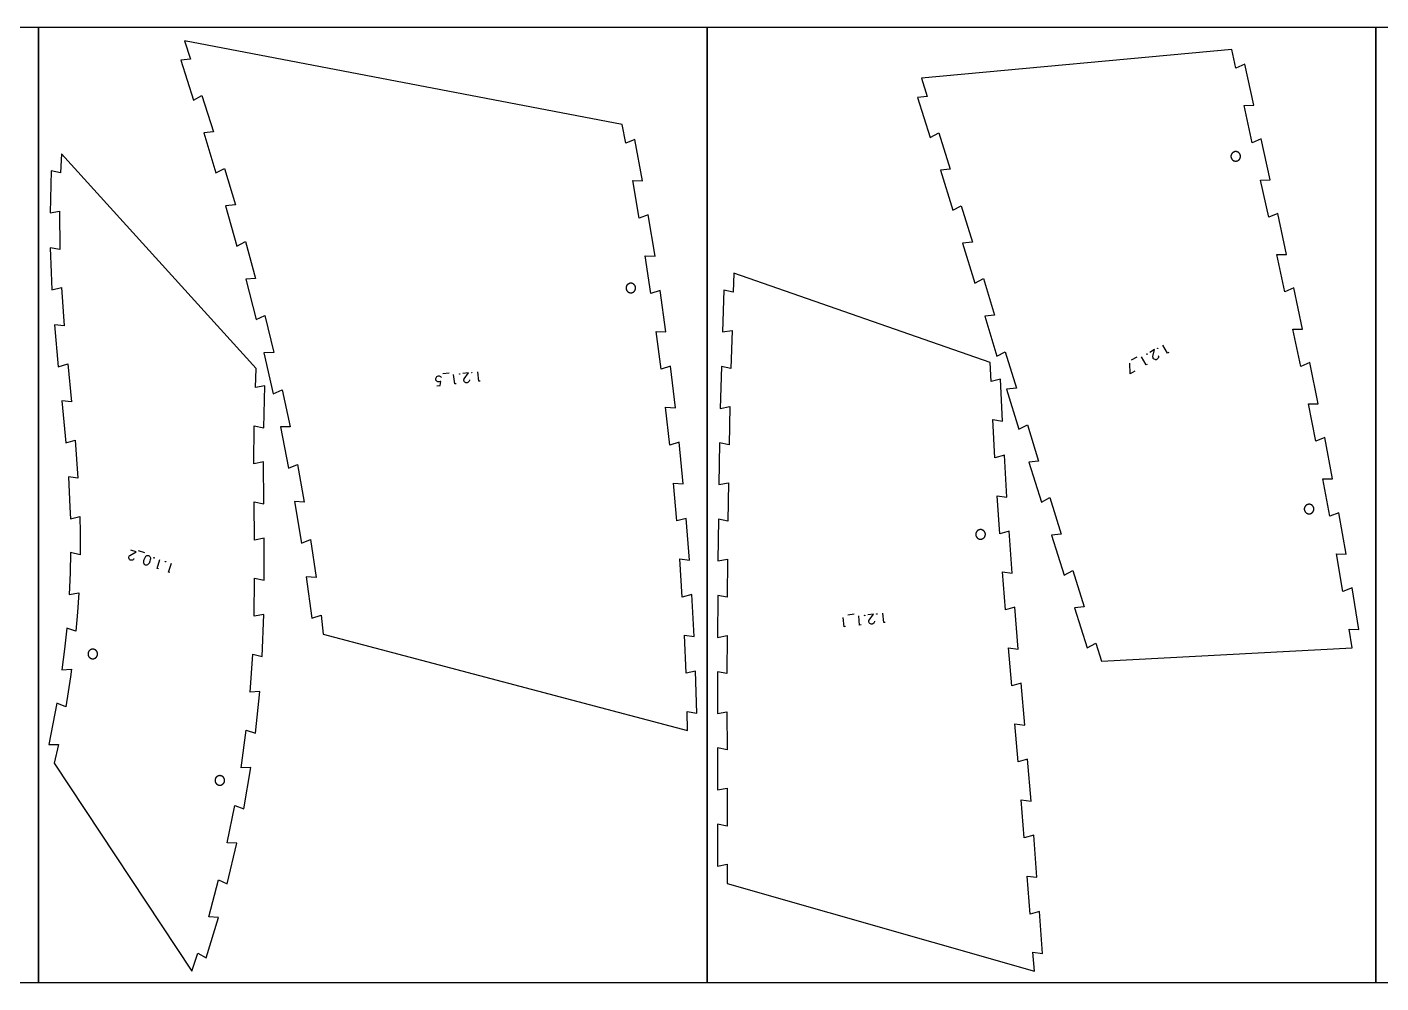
# Model space of a CAD drawing. Header units: millimetres. Extents: x -7025 to -25, y -6913 to -5913.
# Drawn here: x -4937 to -3519, y -6913 to -5913 of the extents above; entities that cross this region are included whole.
import ezdxf

# ---------------------------------------------------------------- set-up
doc = ezdxf.new("R2010")
doc.units = ezdxf.units.MM
doc.header["$MEASUREMENT"] = 0
for name, color, linetype, true_color in [('nest_4staples$re_engrave', 5, 'Continuous', 0x0000ff), ('nest_4staples$re_inner_cut', 3, 'Continuous', 0x00ff00), ('nest_4staples$re_outer_cut', 1, 'Continuous', 0xff0000), ('nest_4staples$sheet', 18, 'Continuous', 0x000000)]:
    doc.layers.add(name, color=color, linetype=linetype, true_color=true_color)

msp = doc.modelspace()

# ---------------------------------------------------------------- linework, layer by layer
at = {"layer": 'nest_4staples$re_engrave'}
for points in [[(-3753, -6249), (-3753.2, -6249.1), (-3753.3, -6248.9), (-3753.4, -6248.8), (-3753.3, -6248.6), (-3753.1, -6248.6), (-3752.9, -6248.7), (-3752.9, -6248.9)], [(-3764.2, -6255.1), (-3764.4, -6255.2), (-3764.5, -6255.1), (-3764.6, -6254.9), (-3764.5, -6254.7), (-3764.3, -6254.7), (-3764.1, -6254.8), (-3764.1, -6255)], [(-4483.8, -6276.1), (-4483.9, -6276.1), (-4484, -6275.9), (-4484, -6275.7), (-4483.8, -6275.6), (-4483.7, -6275.7), (-4483.6, -6275.9), (-4483.6, -6276)], [(-4471.1, -6274.7), (-4471.2, -6274.7), (-4471.3, -6274.5), (-4471.3, -6274.4), (-4471.1, -6274.3), (-4471, -6274.3), (-4470.9, -6274.5), (-4470.9, -6274.7)], [(-4808.1, -6466.7), (-4807.7, -6467.4), (-4807.5, -6468.2), (-4807.5, -6469.3), (-4807.5, -6469.4), (-4807.5, -6469.6), (-4807.6, -6469.9), (-4807.7, -6470.3), (-4808, -6471.6), (-4808.4, -6472.7), (-4808.6, -6473.2), (-4808.8, -6473.5), (-4808.9, -6473.7), (-4808.9, -6473.8), (-4809.7, -6474.8), (-4810.1, -6475.1), (-4810.4, -6475.3), (-4811.2, -6475.7), (-4811.9, -6475.7), (-4812.6, -6475.6), (-4813.3, -6475.3), (-4813.9, -6474.8), (-4814.2, -6474.2), (-4814.5, -6473.4), (-4814.6, -6472.7), (-4814.5, -6471.8), (-4814.4, -6471), (-4814.1, -6470), (-4813.8, -6469.1), (-4813.5, -6468.3), (-4813.1, -6467.6), (-4812.8, -6467.1), (-4812.3, -6466.5), (-4811.7, -6466.1), (-4811.1, -6465.8), (-4810.6, -6465.7), (-4810, -6465.6), (-4809.4, -6465.7), (-4808.7, -6466.1)], [(-4803.9, -6468.3), (-4804, -6468.2), (-4804, -6468.1), (-4803.9, -6467.9), (-4803.7, -6467.9), (-4803.6, -6468), (-4803.6, -6468.2), (-4803.7, -6468.3)], [(-4791.7, -6472.3), (-4791.9, -6472.2), (-4791.9, -6472), (-4791.8, -6471.9), (-4791.6, -6471.8), (-4791.4, -6472), (-4791.4, -6472.1), (-4791.5, -6472.3)], [(-4059.8, -6528.6), (-4059.9, -6528.5), (-4060, -6528.4), (-4060, -6528.2), (-4059.8, -6528.1), (-4059.6, -6528.1), (-4059.6, -6528.3), (-4059.6, -6528.5)], [(-4047.1, -6527.2), (-4047.3, -6527.2), (-4047.3, -6527), (-4047.3, -6526.8), (-4047.1, -6526.8), (-4046.9, -6526.8), (-4046.9, -6527), (-4046.9, -6527.1)]]:
    msp.add_lwpolyline(points, close=True, dxfattribs=at)
for points in [[(-3741.6, -6253.4), (-3742.9, -6254.1), (-3747.6, -6245.5)], [(-3774.9, -6258.2), (-3780.9, -6261.4)], [(-3764, -6265.7), (-3765.3, -6266.3), (-3770, -6257.8)], [(-3752.5, -6256.6), (-3752.4, -6257.1), (-3752.3, -6257.8), (-3752.4, -6258.4), (-3752.5, -6258.9), (-3753, -6259.7), (-3753.7, -6260.4), (-3754.2, -6260.6), (-3754.8, -6260.8), (-3755.4, -6260.8), (-3755.9, -6260.7), (-3756.9, -6260.2), (-3757.4, -6259.8), (-3757.7, -6259.4), (-3758, -6258.5), (-3758, -6258.2), (-3758.1, -6258.1), (-3758.1, -6257.6), (-3756.3, -6250.3), (-3761.4, -6253.1)], [(-4507.8, -6288.1), (-4504.1, -6287.7), (-4503.6, -6283.5), (-4504.2, -6283.7), (-4505.1, -6284), (-4505.9, -6284), (-4506.5, -6283.9), (-4507.2, -6283.7), (-4507.7, -6283.4), (-4508.2, -6282.8), (-4508.6, -6282.1), (-4508.7, -6281.4), (-4508.7, -6280.6), (-4508.5, -6279.8), (-4508.1, -6279.1), (-4507.6, -6278.4), (-4506.9, -6278), (-4506, -6277.7), (-4505.2, -6277.8), (-4504.4, -6278), (-4503.7, -6278.5), (-4503.3, -6278.9), (-4503.1, -6279.2), (-4503, -6279.4)], [(-4494.8, -6274.8), (-4501.5, -6275.5)], [(-4487.6, -6285.9), (-4489, -6286), (-4490.1, -6276.3)], [(-4473.5, -6282), (-4473.6, -6282.5), (-4473.8, -6283.1), (-4474.1, -6283.6), (-4474.4, -6284.1), (-4475.2, -6284.7), (-4476.1, -6285), (-4476.7, -6285), (-4477.2, -6284.9), (-4477.8, -6284.7), (-4478.2, -6284.4), (-4479, -6283.6), (-4479.2, -6283.1), (-4479.4, -6282.6), (-4479.3, -6281.6), (-4479.2, -6281.3), (-4479.2, -6281.2), (-4479, -6280.8), (-4474.6, -6274.7), (-4480.4, -6275.3)], [(-4462.2, -6283.2), (-4463.7, -6283.3), (-4464.7, -6273.6)], [(-3777.1, -6272.8), (-3782, -6275.5), (-3782.2, -6264.4)], [(-4824.5, -6468.9), (-4824.8, -6469.3), (-4825.3, -6469.9), (-4825.7, -6470.2), (-4826.2, -6470.5), (-4827.1, -6470.7), (-4828.1, -6470.6), (-4828.6, -6470.4), (-4829.1, -6470.1), (-4829.5, -6469.7), (-4829.9, -6469.2), (-4830.2, -6468.2), (-4830.2, -6467.6), (-4830.1, -6467.1), (-4829.7, -6466.2), (-4829.5, -6466), (-4829.4, -6465.8), (-4829.1, -6465.5), (-4822.5, -6461.8), (-4828.1, -6460)], [(-4813.4, -6462.7), (-4819.9, -6460.6)], [(-4799.2, -6479.6), (-4800.6, -6479.2), (-4797.6, -6469.9)], [(-4787.1, -6483.6), (-4788.4, -6483.1), (-4785.4, -6473.8)], [(-4079.8, -6540), (-4081.3, -6540.2), (-4082.3, -6530.5)], [(-4070.8, -6527.2), (-4077.5, -6527.9)], [(-4063.6, -6538.3), (-4065.1, -6538.5), (-4066.1, -6528.7)], [(-4049.5, -6534.4), (-4049.6, -6534.9), (-4049.8, -6535.6), (-4050.1, -6536.1), (-4050.4, -6536.5), (-4051.2, -6537.1), (-4052.1, -6537.4), (-4052.7, -6537.5), (-4053.2, -6537.4), (-4053.8, -6537.2), (-4054.3, -6536.9), (-4055, -6536.1), (-4055.3, -6535.5), (-4055.4, -6535), (-4055.3, -6534.1), (-4055.3, -6533.8), (-4055.2, -6533.6), (-4055, -6533.2), (-4050.6, -6527.1), (-4056.4, -6527.7)], [(-4038.3, -6535.7), (-4039.7, -6535.8), (-4040.7, -6526.1)]]:
    msp.add_lwpolyline(points, dxfattribs=at)
at = {"layer": 'nest_4staples$re_inner_cut'}
for points in [[(-3675.8, -6050.5), (-3675.7, -6050.6), (-3675.6, -6050.8), (-3675.5, -6050.9), (-3675.4, -6051), (-3675.3, -6051.2), (-3675.2, -6051.3), (-3675.1, -6051.4), (-3675, -6051.6), (-3674.8, -6051.7), (-3674.7, -6051.8), (-3674.6, -6051.9), (-3674.4, -6052), (-3674.3, -6052.1), (-3674.2, -6052.2), (-3674, -6052.3), (-3673.9, -6052.4), (-3673.7, -6052.5), (-3673.6, -6052.6), (-3673.4, -6052.6), (-3673.2, -6052.7), (-3673.1, -6052.8), (-3672.9, -6052.8), (-3672.7, -6052.9), (-3672.6, -6052.9), (-3672.4, -6053), (-3672.2, -6053), (-3672.1, -6053), (-3671.9, -6053), (-3671.7, -6053), (-3671.5, -6053.1), (-3671.4, -6053.1), (-3671.2, -6053.1), (-3671, -6053), (-3670.8, -6053), (-3670.7, -6053), (-3670.5, -6053), (-3670.3, -6052.9), (-3670.2, -6052.9), (-3670, -6052.9), (-3669.8, -6052.8), (-3669.7, -6052.8), (-3669.5, -6052.7), (-3669.3, -6052.6), (-3669.2, -6052.5), (-3669, -6052.5), (-3668.9, -6052.4), (-3668.7, -6052.3), (-3668.6, -6052.2), (-3668.4, -6052.1), (-3668.3, -6052), (-3668.2, -6051.9), (-3668, -6051.8), (-3667.9, -6051.7), (-3667.8, -6051.5), (-3667.7, -6051.4), (-3667.6, -6051.3), (-3667.5, -6051.1), (-3667.3, -6051), (-3667.2, -6050.9), (-3667.2, -6050.7), (-3667.1, -6050.6), (-3667, -6050.4), (-3666.9, -6050.3), (-3666.8, -6050.1), (-3666.8, -6049.9), (-3666.7, -6049.8), (-3666.6, -6049.6), (-3666.6, -6049.4), (-3666.5, -6049.3), (-3666.5, -6049.1), (-3666.5, -6048.9), (-3666.4, -6048.8), (-3666.4, -6048.6), (-3666.4, -6048.4), (-3666.4, -6048.2), (-3666.4, -6048.1), (-3666.4, -6047.9), (-3666.4, -6047.7), (-3666.4, -6047.6), (-3666.4, -6047.4), (-3666.5, -6047.2), (-3666.5, -6047), (-3666.5, -6046.9), (-3666.6, -6046.7), (-3666.6, -6046.5), (-3666.7, -6046.4), (-3666.8, -6046.2), (-3666.8, -6046), (-3666.9, -6045.9), (-3667, -6045.7), (-3667.1, -6045.6), (-3667.1, -6045.4), (-3667.2, -6045.3), (-3667.3, -6045.1), (-3667.4, -6045), (-3667.5, -6044.9), (-3667.7, -6044.7), (-3667.8, -6044.6), (-3667.9, -6044.5), (-3668, -6044.4), (-3668.2, -6044.3), (-3668.3, -6044.1), (-3668.4, -6044), (-3668.6, -6043.9), (-3668.7, -6043.8), (-3668.9, -6043.8), (-3669, -6043.7), (-3669.2, -6043.6), (-3669.3, -6043.5), (-3669.5, -6043.4), (-3669.6, -6043.4), (-3669.8, -6043.3), (-3670, -6043.3), (-3670.1, -6043.2), (-3670.3, -6043.2), (-3670.5, -6043.1), (-3670.6, -6043.1), (-3670.8, -6043.1), (-3671, -6043.1), (-3671.2, -6043.1), (-3671.3, -6043.1), (-3671.5, -6043.1), (-3671.7, -6043.1), (-3671.9, -6043.1), (-3672, -6043.1), (-3672.2, -6043.1), (-3672.4, -6043.2), (-3672.5, -6043.2), (-3672.7, -6043.2), (-3672.9, -6043.3), (-3673, -6043.3), (-3673.2, -6043.4), (-3673.4, -6043.5), (-3673.5, -6043.5), (-3673.7, -6043.6), (-3673.8, -6043.7), (-3674, -6043.8), (-3674.1, -6043.9), (-3674.3, -6044), (-3674.4, -6044.1), (-3674.6, -6044.2), (-3674.7, -6044.3), (-3674.8, -6044.4), (-3674.9, -6044.5), (-3675.1, -6044.7), (-3675.2, -6044.8), (-3675.3, -6044.9), (-3675.4, -6045.1), (-3675.5, -6045.2), (-3675.6, -6045.3), (-3675.7, -6045.5), (-3675.8, -6045.6), (-3675.9, -6045.8), (-3675.9, -6045.9), (-3676, -6046.1), (-3676.1, -6046.3), (-3676.1, -6046.4), (-3676.2, -6046.6), (-3676.2, -6046.8), (-3676.3, -6046.9), (-3676.3, -6047.1), (-3676.3, -6047.3), (-3676.4, -6047.4), (-3676.4, -6047.6), (-3676.4, -6047.8), (-3676.4, -6048), (-3676.4, -6048.1), (-3676.4, -6048.3), (-3676.4, -6048.5), (-3676.4, -6048.7), (-3676.3, -6048.8), (-3676.3, -6049), (-3676.3, -6049.2), (-3676.2, -6049.3), (-3676.2, -6049.5), (-3676.1, -6049.7), (-3676.1, -6049.8), (-3676, -6050), (-3675.9, -6050.1), (-3675.9, -6050.3)], [(-4309.6, -6186.4), (-4309.6, -6186.5), (-4309.5, -6186.7), (-4309.5, -6186.9), (-4309.5, -6187), (-4309.4, -6187.2), (-4309.4, -6187.4), (-4309.3, -6187.5), (-4309.2, -6187.7), (-4309.2, -6187.9), (-4309.1, -6188), (-4309, -6188.2), (-4308.9, -6188.3), (-4308.9, -6188.5), (-4308.8, -6188.6), (-4308.7, -6188.8), (-4308.6, -6188.9), (-4308.4, -6189), (-4308.3, -6189.2), (-4308.2, -6189.3), (-4308.1, -6189.4), (-4308, -6189.5), (-4307.8, -6189.6), (-4307.7, -6189.8), (-4307.6, -6189.9), (-4307.4, -6190), (-4307.3, -6190.1), (-4307.1, -6190.1), (-4307, -6190.2), (-4306.8, -6190.3), (-4306.7, -6190.4), (-4306.5, -6190.5), (-4306.3, -6190.5), (-4306.2, -6190.6), (-4306, -6190.6), (-4305.8, -6190.7), (-4305.7, -6190.7), (-4305.5, -6190.7), (-4305.3, -6190.8), (-4305.2, -6190.8), (-4305, -6190.8), (-4304.8, -6190.8), (-4304.6, -6190.8), (-4304.5, -6190.8), (-4304.3, -6190.8), (-4304.1, -6190.8), (-4304, -6190.8), (-4303.8, -6190.8), (-4303.6, -6190.7), (-4303.4, -6190.7), (-4303.3, -6190.6), (-4303.1, -6190.6), (-4302.9, -6190.5), (-4302.8, -6190.5), (-4302.6, -6190.4), (-4302.5, -6190.3), (-4302.3, -6190.3), (-4302.2, -6190.2), (-4302, -6190.1), (-4301.9, -6190), (-4301.7, -6189.9), (-4301.6, -6189.8), (-4301.4, -6189.7), (-4301.3, -6189.6), (-4301.2, -6189.5), (-4301.1, -6189.3), (-4300.9, -6189.2), (-4300.8, -6189.1), (-4300.7, -6188.9), (-4300.6, -6188.8), (-4300.5, -6188.7), (-4300.4, -6188.5), (-4300.3, -6188.4), (-4300.2, -6188.2), (-4300.1, -6188.1), (-4300.1, -6187.9), (-4300, -6187.8), (-4299.9, -6187.6), (-4299.9, -6187.4), (-4299.8, -6187.3), (-4299.8, -6187.1), (-4299.7, -6186.9), (-4299.7, -6186.8), (-4299.7, -6186.6), (-4299.7, -6186.4), (-4299.6, -6186.2), (-4299.6, -6186.1), (-4299.6, -6185.9), (-4299.6, -6185.7), (-4299.6, -6185.5), (-4299.6, -6185.4), (-4299.7, -6185.2), (-4299.7, -6185), (-4299.7, -6184.9), (-4299.7, -6184.7), (-4299.8, -6184.5), (-4299.8, -6184.4), (-4299.9, -6184.2), (-4299.9, -6184), (-4300, -6183.9), (-4300.1, -6183.7), (-4300.2, -6183.6), (-4300.2, -6183.4), (-4300.3, -6183.2), (-4300.4, -6183.1), (-4300.5, -6183), (-4300.6, -6182.8), (-4300.7, -6182.7), (-4300.8, -6182.5), (-4301, -6182.4), (-4301.1, -6182.3), (-4301.2, -6182.2), (-4301.3, -6182.1), (-4301.5, -6181.9), (-4301.6, -6181.8), (-4301.7, -6181.7), (-4301.9, -6181.6), (-4302, -6181.5), (-4302.2, -6181.5), (-4302.3, -6181.4), (-4302.5, -6181.3), (-4302.6, -6181.2), (-4302.8, -6181.2), (-4303, -6181.1), (-4303.1, -6181), (-4303.3, -6181), (-4303.5, -6181), (-4303.6, -6180.9), (-4303.8, -6180.9), (-4304, -6180.9), (-4304.2, -6180.8), (-4304.3, -6180.8), (-4304.5, -6180.8), (-4304.7, -6180.8), (-4304.8, -6180.8), (-4305, -6180.8), (-4305.2, -6180.9), (-4305.4, -6180.9), (-4305.5, -6180.9), (-4305.7, -6180.9), (-4305.9, -6181), (-4306, -6181), (-4306.2, -6181.1), (-4306.4, -6181.1), (-4306.5, -6181.2), (-4306.7, -6181.3), (-4306.8, -6181.3), (-4307, -6181.4), (-4307.2, -6181.5), (-4307.3, -6181.6), (-4307.4, -6181.7), (-4307.6, -6181.8), (-4307.7, -6181.9), (-4307.9, -6182), (-4308, -6182.1), (-4308.1, -6182.3), (-4308.2, -6182.4), (-4308.4, -6182.5), (-4308.5, -6182.6), (-4308.6, -6182.8), (-4308.7, -6182.9), (-4308.8, -6183.1), (-4308.9, -6183.2), (-4309, -6183.3), (-4309, -6183.5), (-4309.1, -6183.7), (-4309.2, -6183.8), (-4309.3, -6184), (-4309.3, -6184.1), (-4309.4, -6184.3), (-4309.4, -6184.5), (-4309.5, -6184.6), (-4309.5, -6184.8), (-4309.5, -6185), (-4309.6, -6185.1), (-4309.6, -6185.3), (-4309.6, -6185.5), (-4309.6, -6185.7), (-4309.6, -6185.8), (-4309.6, -6186), (-4309.6, -6186.2)], [(-3599, -6419.5), (-3598.9, -6419.6), (-3598.8, -6419.8), (-3598.7, -6419.9), (-3598.6, -6420), (-3598.5, -6420.2), (-3598.4, -6420.3), (-3598.3, -6420.4), (-3598.2, -6420.6), (-3598.1, -6420.7), (-3597.9, -6420.8), (-3597.8, -6420.9), (-3597.7, -6421), (-3597.5, -6421.1), (-3597.4, -6421.2), (-3597.2, -6421.3), (-3597.1, -6421.4), (-3596.9, -6421.5), (-3596.8, -6421.6), (-3596.6, -6421.6), (-3596.5, -6421.7), (-3596.3, -6421.8), (-3596.1, -6421.8), (-3596, -6421.9), (-3595.8, -6421.9), (-3595.6, -6422), (-3595.5, -6422), (-3595.3, -6422), (-3595.1, -6422), (-3594.9, -6422.1), (-3594.8, -6422.1), (-3594.6, -6422.1), (-3594.4, -6422.1), (-3594.3, -6422), (-3594.1, -6422), (-3593.9, -6422), (-3593.7, -6422), (-3593.6, -6421.9), (-3593.4, -6421.9), (-3593.2, -6421.9), (-3593.1, -6421.8), (-3592.9, -6421.8), (-3592.7, -6421.7), (-3592.6, -6421.6), (-3592.4, -6421.6), (-3592.3, -6421.5), (-3592.1, -6421.4), (-3592, -6421.3), (-3591.8, -6421.2), (-3591.7, -6421.1), (-3591.5, -6421), (-3591.4, -6420.9), (-3591.3, -6420.8), (-3591.1, -6420.7), (-3591, -6420.5), (-3590.9, -6420.4), (-3590.8, -6420.3), (-3590.7, -6420.1), (-3590.6, -6420), (-3590.5, -6419.9), (-3590.4, -6419.7), (-3590.3, -6419.6), (-3590.2, -6419.4), (-3590.1, -6419.3), (-3590.1, -6419.1), (-3590, -6418.9), (-3589.9, -6418.8), (-3589.9, -6418.6), (-3589.8, -6418.4), (-3589.8, -6418.3), (-3589.7, -6418.1), (-3589.7, -6417.9), (-3589.7, -6417.8), (-3589.7, -6417.6), (-3589.6, -6417.4), (-3589.6, -6417.3), (-3589.6, -6417.1), (-3589.6, -6416.9), (-3589.6, -6416.7), (-3589.7, -6416.6), (-3589.7, -6416.4), (-3589.7, -6416.2), (-3589.7, -6416), (-3589.8, -6415.9), (-3589.8, -6415.7), (-3589.9, -6415.5), (-3589.9, -6415.4), (-3590, -6415.2), (-3590, -6415.1), (-3590.1, -6414.9), (-3590.2, -6414.7), (-3590.3, -6414.6), (-3590.4, -6414.4), (-3590.5, -6414.3), (-3590.6, -6414.2), (-3590.7, -6414), (-3590.8, -6413.9), (-3590.9, -6413.7), (-3591, -6413.6), (-3591.1, -6413.5), (-3591.3, -6413.4), (-3591.4, -6413.3), (-3591.5, -6413.1), (-3591.7, -6413), (-3591.8, -6412.9), (-3591.9, -6412.8), (-3592.1, -6412.8), (-3592.2, -6412.7), (-3592.4, -6412.6), (-3592.6, -6412.5), (-3592.7, -6412.4), (-3592.9, -6412.4), (-3593, -6412.3), (-3593.2, -6412.3), (-3593.4, -6412.2), (-3593.5, -6412.2), (-3593.7, -6412.1), (-3593.9, -6412.1), (-3594, -6412.1), (-3594.2, -6412.1), (-3594.4, -6412.1), (-3594.6, -6412.1), (-3594.7, -6412.1), (-3594.9, -6412.1), (-3595.1, -6412.1), (-3595.3, -6412.1), (-3595.4, -6412.1), (-3595.6, -6412.2), (-3595.8, -6412.2), (-3595.9, -6412.2), (-3596.1, -6412.3), (-3596.3, -6412.3), (-3596.4, -6412.4), (-3596.6, -6412.5), (-3596.8, -6412.5), (-3596.9, -6412.6), (-3597.1, -6412.7), (-3597.2, -6412.8), (-3597.4, -6412.9), (-3597.5, -6413), (-3597.6, -6413.1), (-3597.8, -6413.2), (-3597.9, -6413.3), (-3598, -6413.4), (-3598.2, -6413.5), (-3598.3, -6413.7), (-3598.4, -6413.8), (-3598.5, -6413.9), (-3598.6, -6414.1), (-3598.7, -6414.2), (-3598.8, -6414.3), (-3598.9, -6414.5), (-3599, -6414.6), (-3599.1, -6414.8), (-3599.2, -6414.9), (-3599.2, -6415.1), (-3599.3, -6415.3), (-3599.4, -6415.4), (-3599.4, -6415.6), (-3599.5, -6415.8), (-3599.5, -6415.9), (-3599.5, -6416.1), (-3599.6, -6416.3), (-3599.6, -6416.4), (-3599.6, -6416.6), (-3599.6, -6416.8), (-3599.6, -6417), (-3599.6, -6417.1), (-3599.6, -6417.3), (-3599.6, -6417.5), (-3599.6, -6417.7), (-3599.6, -6417.8), (-3599.5, -6418), (-3599.5, -6418.2), (-3599.5, -6418.3), (-3599.4, -6418.5), (-3599.4, -6418.7), (-3599.3, -6418.8), (-3599.2, -6419), (-3599.2, -6419.2), (-3599.1, -6419.3)], [(-3943.5, -6444.1), (-3943.5, -6444.3), (-3943.4, -6444.4), (-3943.4, -6444.6), (-3943.4, -6444.8), (-3943.3, -6444.9), (-3943.3, -6445.1), (-3943.2, -6445.3), (-3943.1, -6445.4), (-3943.1, -6445.6), (-3943, -6445.7), (-3942.9, -6445.9), (-3942.8, -6446.1), (-3942.8, -6446.2), (-3942.7, -6446.3), (-3942.6, -6446.5), (-3942.5, -6446.6), (-3942.3, -6446.8), (-3942.2, -6446.9), (-3942.1, -6447), (-3942, -6447.1), (-3941.9, -6447.3), (-3941.7, -6447.4), (-3941.6, -6447.5), (-3941.5, -6447.6), (-3941.3, -6447.7), (-3941.2, -6447.8), (-3941, -6447.9), (-3940.9, -6448), (-3940.7, -6448), (-3940.6, -6448.1), (-3940.4, -6448.2), (-3940.2, -6448.3), (-3940.1, -6448.3), (-3939.9, -6448.4), (-3939.7, -6448.4), (-3939.6, -6448.4), (-3939.4, -6448.5), (-3939.2, -6448.5), (-3939.1, -6448.5), (-3938.9, -6448.5), (-3938.7, -6448.6), (-3938.5, -6448.6), (-3938.4, -6448.6), (-3938.2, -6448.6), (-3938, -6448.5), (-3937.9, -6448.5), (-3937.7, -6448.5), (-3937.5, -6448.5), (-3937.3, -6448.4), (-3937.2, -6448.4), (-3937, -6448.3), (-3936.8, -6448.3), (-3936.7, -6448.2), (-3936.5, -6448.2), (-3936.4, -6448.1), (-3936.2, -6448), (-3936.1, -6447.9), (-3935.9, -6447.8), (-3935.8, -6447.7), (-3935.6, -6447.6), (-3935.5, -6447.5), (-3935.3, -6447.4), (-3935.2, -6447.3), (-3935.1, -6447.2), (-3935, -6447.1), (-3934.8, -6447), (-3934.7, -6446.8), (-3934.6, -6446.7), (-3934.5, -6446.6), (-3934.4, -6446.4), (-3934.3, -6446.3), (-3934.2, -6446.1), (-3934.1, -6446), (-3934, -6445.8), (-3934, -6445.7), (-3933.9, -6445.5), (-3933.8, -6445.3), (-3933.8, -6445.2), (-3933.7, -6445), (-3933.7, -6444.8), (-3933.6, -6444.7), (-3933.6, -6444.5), (-3933.6, -6444.3), (-3933.5, -6444.2), (-3933.5, -6444), (-3933.5, -6443.8), (-3933.5, -6443.6), (-3933.5, -6443.5), (-3933.5, -6443.3), (-3933.5, -6443.1), (-3933.5, -6443), (-3933.6, -6442.8), (-3933.6, -6442.6), (-3933.6, -6442.4), (-3933.7, -6442.3), (-3933.7, -6442.1), (-3933.8, -6441.9), (-3933.8, -6441.8), (-3933.9, -6441.6), (-3934, -6441.5), (-3934, -6441.3), (-3934.1, -6441.1), (-3934.2, -6441), (-3934.3, -6440.9), (-3934.4, -6440.7), (-3934.5, -6440.6), (-3934.6, -6440.4), (-3934.7, -6440.3), (-3934.8, -6440.2), (-3935, -6440), (-3935.1, -6439.9), (-3935.2, -6439.8), (-3935.3, -6439.7), (-3935.5, -6439.6), (-3935.6, -6439.5), (-3935.8, -6439.4), (-3935.9, -6439.3), (-3936.1, -6439.2), (-3936.2, -6439.1), (-3936.4, -6439), (-3936.5, -6439), (-3936.7, -6438.9), (-3936.8, -6438.8), (-3937, -6438.8), (-3937.2, -6438.7), (-3937.3, -6438.7), (-3937.5, -6438.7), (-3937.7, -6438.6), (-3937.9, -6438.6), (-3938, -6438.6), (-3938.2, -6438.6), (-3938.4, -6438.6), (-3938.5, -6438.6), (-3938.7, -6438.6), (-3938.9, -6438.6), (-3939.1, -6438.6), (-3939.2, -6438.6), (-3939.4, -6438.6), (-3939.6, -6438.7), (-3939.8, -6438.7), (-3939.9, -6438.8), (-3940.1, -6438.8), (-3940.2, -6438.9), (-3940.4, -6438.9), (-3940.6, -6439), (-3940.7, -6439.1), (-3940.9, -6439.2), (-3941, -6439.3), (-3941.2, -6439.3), (-3941.3, -6439.4), (-3941.5, -6439.5), (-3941.6, -6439.6), (-3941.7, -6439.8), (-3941.9, -6439.9), (-3942, -6440), (-3942.1, -6440.1), (-3942.2, -6440.2), (-3942.3, -6440.4), (-3942.5, -6440.5), (-3942.6, -6440.6), (-3942.7, -6440.8), (-3942.8, -6440.9), (-3942.8, -6441.1), (-3942.9, -6441.2), (-3943, -6441.4), (-3943.1, -6441.5), (-3943.1, -6441.7), (-3943.2, -6441.9), (-3943.3, -6442), (-3943.3, -6442.2), (-3943.4, -6442.4), (-3943.4, -6442.5), (-3943.4, -6442.7), (-3943.5, -6442.9), (-3943.5, -6443), (-3943.5, -6443.2), (-3943.5, -6443.4), (-3943.5, -6443.6), (-3943.5, -6443.7), (-3943.5, -6443.9)], [(-4872.6, -6567.1), (-4872.6, -6567.3), (-4872.7, -6567.5), (-4872.7, -6567.6), (-4872.8, -6567.8), (-4872.8, -6568), (-4872.8, -6568.2), (-4872.8, -6568.3), (-4872.8, -6568.5), (-4872.8, -6568.7), (-4872.8, -6568.8), (-4872.8, -6569), (-4872.8, -6569.2), (-4872.8, -6569.4), (-4872.8, -6569.5), (-4872.7, -6569.7), (-4872.7, -6569.9), (-4872.6, -6570), (-4872.6, -6570.2), (-4872.5, -6570.4), (-4872.5, -6570.5), (-4872.4, -6570.7), (-4872.3, -6570.9), (-4872.3, -6571), (-4872.2, -6571.2), (-4872.1, -6571.3), (-4872, -6571.5), (-4871.9, -6571.6), (-4871.8, -6571.7), (-4871.7, -6571.9), (-4871.6, -6572), (-4871.4, -6572.1), (-4871.3, -6572.3), (-4871.2, -6572.4), (-4871.1, -6572.5), (-4870.9, -6572.6), (-4870.8, -6572.7), (-4870.7, -6572.8), (-4870.5, -6572.9), (-4870.4, -6573), (-4870.2, -6573.1), (-4870.1, -6573.2), (-4869.9, -6573.2), (-4869.7, -6573.3), (-4869.6, -6573.4), (-4869.4, -6573.4), (-4869.3, -6573.5), (-4869.1, -6573.5), (-4868.9, -6573.6), (-4868.7, -6573.6), (-4868.6, -6573.6), (-4868.4, -6573.7), (-4868.2, -6573.7), (-4868.1, -6573.7), (-4867.9, -6573.7), (-4867.7, -6573.7), (-4867.5, -6573.7), (-4867.4, -6573.7), (-4867.2, -6573.6), (-4867, -6573.6), (-4866.8, -6573.6), (-4866.7, -6573.5), (-4866.5, -6573.5), (-4866.3, -6573.5), (-4866.2, -6573.4), (-4866, -6573.3), (-4865.9, -6573.3), (-4865.7, -6573.2), (-4865.5, -6573.1), (-4865.4, -6573), (-4865.2, -6573), (-4865.1, -6572.9), (-4864.9, -6572.8), (-4864.8, -6572.7), (-4864.7, -6572.6), (-4864.5, -6572.4), (-4864.4, -6572.3), (-4864.3, -6572.2), (-4864.2, -6572.1), (-4864, -6572), (-4863.9, -6571.8), (-4863.8, -6571.7), (-4863.7, -6571.5), (-4863.6, -6571.4), (-4863.5, -6571.3), (-4863.5, -6571.1), (-4863.4, -6570.9), (-4863.3, -6570.8), (-4863.2, -6570.6), (-4863.2, -6570.5), (-4863.1, -6570.3), (-4863, -6570.1), (-4863, -6570), (-4863, -6569.8), (-4862.9, -6569.6), (-4862.9, -6569.5), (-4862.9, -6569.3), (-4862.8, -6569.1), (-4862.8, -6569), (-4862.8, -6568.8), (-4862.8, -6568.6), (-4862.8, -6568.4), (-4862.8, -6568.3), (-4862.9, -6568.1), (-4862.9, -6567.9), (-4862.9, -6567.7), (-4863, -6567.6), (-4863, -6567.4), (-4863, -6567.2), (-4863.1, -6567.1), (-4863.2, -6566.9), (-4863.2, -6566.7), (-4863.3, -6566.6), (-4863.4, -6566.4), (-4863.4, -6566.3), (-4863.5, -6566.1), (-4863.6, -6566), (-4863.7, -6565.8), (-4863.8, -6565.7), (-4863.9, -6565.6), (-4864, -6565.4), (-4864.2, -6565.3), (-4864.3, -6565.2), (-4864.4, -6565), (-4864.5, -6564.9), (-4864.7, -6564.8), (-4864.8, -6564.7), (-4864.9, -6564.6), (-4865.1, -6564.5), (-4865.2, -6564.4), (-4865.4, -6564.3), (-4865.5, -6564.2), (-4865.7, -6564.2), (-4865.8, -6564.1), (-4866, -6564), (-4866.2, -6564), (-4866.3, -6563.9), (-4866.5, -6563.9), (-4866.7, -6563.8), (-4866.8, -6563.8), (-4867, -6563.8), (-4867.2, -6563.7), (-4867.3, -6563.7), (-4867.5, -6563.7), (-4867.7, -6563.7), (-4867.9, -6563.7), (-4868, -6563.7), (-4868.2, -6563.7), (-4868.4, -6563.7), (-4868.6, -6563.7), (-4868.7, -6563.8), (-4868.9, -6563.8), (-4869.1, -6563.8), (-4869.2, -6563.9), (-4869.4, -6563.9), (-4869.6, -6564), (-4869.7, -6564.1), (-4869.9, -6564.1), (-4870, -6564.2), (-4870.2, -6564.3), (-4870.3, -6564.4), (-4870.5, -6564.5), (-4870.6, -6564.5), (-4870.8, -6564.6), (-4870.9, -6564.8), (-4871.1, -6564.9), (-4871.2, -6565), (-4871.3, -6565.1), (-4871.4, -6565.2), (-4871.6, -6565.3), (-4871.7, -6565.5), (-4871.8, -6565.6), (-4871.9, -6565.8), (-4872, -6565.9), (-4872.1, -6566), (-4872.2, -6566.2), (-4872.2, -6566.3), (-4872.3, -6566.5), (-4872.4, -6566.7), (-4872.5, -6566.8), (-4872.5, -6567)], [(-4739.6, -6699.4), (-4739.7, -6699.6), (-4739.7, -6699.7), (-4739.7, -6699.9), (-4739.8, -6700.1), (-4739.8, -6700.2), (-4739.8, -6700.4), (-4739.8, -6700.6), (-4739.8, -6700.8), (-4739.8, -6700.9), (-4739.8, -6701.1), (-4739.8, -6701.3), (-4739.8, -6701.5), (-4739.8, -6701.6), (-4739.8, -6701.8), (-4739.7, -6702), (-4739.7, -6702.1), (-4739.7, -6702.3), (-4739.6, -6702.5), (-4739.6, -6702.6), (-4739.5, -6702.8), (-4739.4, -6703), (-4739.3, -6703.1), (-4739.3, -6703.3), (-4739.2, -6703.4), (-4739.1, -6703.6), (-4739, -6703.7), (-4738.9, -6703.9), (-4738.8, -6704), (-4738.7, -6704.1), (-4738.6, -6704.3), (-4738.5, -6704.4), (-4738.3, -6704.5), (-4738.2, -6704.6), (-4738.1, -6704.7), (-4738, -6704.9), (-4737.8, -6705), (-4737.7, -6705.1), (-4737.5, -6705.2), (-4737.4, -6705.3), (-4737.2, -6705.3), (-4737.1, -6705.4), (-4736.9, -6705.5), (-4736.8, -6705.6), (-4736.6, -6705.6), (-4736.4, -6705.7), (-4736.3, -6705.7), (-4736.1, -6705.8), (-4735.9, -6705.8), (-4735.8, -6705.9), (-4735.6, -6705.9), (-4735.4, -6705.9), (-4735.2, -6705.9), (-4735.1, -6705.9), (-4734.9, -6705.9), (-4734.7, -6705.9), (-4734.6, -6705.9), (-4734.4, -6705.9), (-4734.2, -6705.9), (-4734, -6705.9), (-4733.9, -6705.8), (-4733.7, -6705.8), (-4733.5, -6705.8), (-4733.4, -6705.7), (-4733.2, -6705.7), (-4733, -6705.6), (-4732.9, -6705.5), (-4732.7, -6705.5), (-4732.6, -6705.4), (-4732.4, -6705.3), (-4732.3, -6705.2), (-4732.1, -6705.1), (-4732, -6705), (-4731.8, -6704.9), (-4731.7, -6704.8), (-4731.6, -6704.7), (-4731.4, -6704.6), (-4731.3, -6704.5), (-4731.2, -6704.3), (-4731.1, -6704.2), (-4731, -6704.1), (-4730.8, -6703.9), (-4730.7, -6703.8), (-4730.6, -6703.7), (-4730.6, -6703.5), (-4730.5, -6703.4), (-4730.4, -6703.2), (-4730.3, -6703.1), (-4730.2, -6702.9), (-4730.2, -6702.7), (-4730.1, -6702.6), (-4730.1, -6702.4), (-4730, -6702.2), (-4730, -6702.1), (-4729.9, -6701.9), (-4729.9, -6701.7), (-4729.9, -6701.6), (-4729.9, -6701.4), (-4729.9, -6701.2), (-4729.8, -6701), (-4729.8, -6700.9), (-4729.9, -6700.7), (-4729.9, -6700.5), (-4729.9, -6700.3), (-4729.9, -6700.2), (-4729.9, -6700), (-4730, -6699.8), (-4730, -6699.7), (-4730.1, -6699.5), (-4730.1, -6699.3), (-4730.2, -6699.2), (-4730.2, -6699), (-4730.3, -6698.8), (-4730.4, -6698.7), (-4730.5, -6698.5), (-4730.5, -6698.4), (-4730.6, -6698.2), (-4730.7, -6698.1), (-4730.8, -6698), (-4730.9, -6697.8), (-4731.1, -6697.7), (-4731.2, -6697.6), (-4731.3, -6697.4), (-4731.4, -6697.3), (-4731.5, -6697.2), (-4731.7, -6697.1), (-4731.8, -6697), (-4731.9, -6696.9), (-4732.1, -6696.8), (-4732.2, -6696.7), (-4732.4, -6696.6), (-4732.5, -6696.5), (-4732.7, -6696.4), (-4732.9, -6696.4), (-4733, -6696.3), (-4733.2, -6696.2), (-4733.3, -6696.2), (-4733.5, -6696.1), (-4733.7, -6696.1), (-4733.8, -6696), (-4734, -6696), (-4734.2, -6696), (-4734.4, -6696), (-4734.5, -6695.9), (-4734.7, -6695.9), (-4734.9, -6695.9), (-4735.1, -6695.9), (-4735.2, -6696), (-4735.4, -6696), (-4735.6, -6696), (-4735.7, -6696), (-4735.9, -6696.1), (-4736.1, -6696.1), (-4736.3, -6696.1), (-4736.4, -6696.2), (-4736.6, -6696.3), (-4736.7, -6696.3), (-4736.9, -6696.4), (-4737.1, -6696.5), (-4737.2, -6696.5), (-4737.4, -6696.6), (-4737.5, -6696.7), (-4737.7, -6696.8), (-4737.8, -6696.9), (-4737.9, -6697), (-4738.1, -6697.1), (-4738.2, -6697.2), (-4738.3, -6697.4), (-4738.5, -6697.5), (-4738.6, -6697.6), (-4738.7, -6697.7), (-4738.8, -6697.9), (-4738.9, -6698), (-4739, -6698.2), (-4739.1, -6698.3), (-4739.2, -6698.4), (-4739.3, -6698.6), (-4739.3, -6698.8), (-4739.4, -6698.9), (-4739.5, -6699.1), (-4739.5, -6699.2)]]:
    msp.add_lwpolyline(points, close=True, dxfattribs=at)
at = {"layer": 'nest_4staples$re_outer_cut'}
for points in [[(-4771.7, -5927.3), (-4765.6, -5946.3), (-4775.7, -5947.5), (-4762.4, -5989.3), (-4753.5, -5984.4), (-4741.5, -6022.4), (-4751.7, -6023.4), (-4738.9, -6065.4), (-4729.9, -6060.6), (-4718.6, -6098.9), (-4728.8, -6099.7), (-4716.9, -6141.9), (-4707.8, -6137.3), (-4697.5, -6175.8), (-4707.7, -6176.4), (-4696.9, -6218.9), (-4687.7, -6214.5), (-4678.4, -6253.3), (-4688.6, -6253.6), (-4678.9, -6296.4), (-4669.6, -6292.2), (-4661.3, -6331.2), (-4671.5, -6331.2), (-4663, -6374.3), (-4653.6, -6370.4), (-4646.5, -6409.7), (-4656.7, -6409.3), (-4649.5, -6452.6), (-4640, -6449), (-4634.1, -6488.5), (-4644.3, -6487.8), (-4638.6, -6531.3), (-4628.9, -6528.1), (-4626.6, -6547.9), (-4245.2, -6648.7), (-4245.6, -6628.8), (-4235.6, -6630.5), (-4236.8, -6586.6), (-4246.8, -6588.9), (-4248.5, -6549), (-4238.4, -6550.5), (-4240.8, -6506.6), (-4250.7, -6509.2), (-4253.3, -6469.3), (-4243.2, -6470.6), (-4246.6, -6426.8), (-4256.4, -6429.5), (-4259.9, -6389.8), (-4249.7, -6390.8), (-4254.1, -6347.1), (-4263.8, -6350.1), (-4268.2, -6310.4), (-4258, -6311.2), (-4263.2, -6267.6), (-4272.9, -6270.8), (-4278, -6231.2), (-4267.9, -6231.8), (-4273.9, -6188.3), (-4283.6, -6191.7), (-4289.5, -6152.2), (-4279.3, -6152.6), (-4286.3, -6109.2), (-4295.8, -6112.8), (-4302.6, -6073.4), (-4292.4, -6073.6), (-4300.4, -6030.4), (-4309.9, -6034.2), (-4313.7, -6014.6)], [(-4000.4, -5966.4), (-3994.3, -5985.4), (-4004.5, -5986.5), (-3991.2, -6028.3), (-3982.3, -6023.4), (-3970.5, -6061.5), (-3980.6, -6062.6), (-3967.7, -6104.5), (-3958.7, -6099.7), (-3947.1, -6137.8), (-3957.3, -6138.8), (-3944.6, -6180.8), (-3935.6, -6176), (-3924.1, -6214.2), (-3934.2, -6215.2), (-3921.6, -6257.2), (-3912.6, -6252.5), (-3901, -6290.6), (-3911.2, -6291.6), (-3898.4, -6333.6), (-3889.4, -6328.8), (-3877.7, -6367), (-3887.9, -6368), (-3874.9, -6409.9), (-3865.9, -6405.1), (-3854, -6443.2), (-3864.2, -6444.3), (-3851, -6486.1), (-3842.1, -6481.2), (-3830.1, -6519.3), (-3840.2, -6520.4), (-3826.9, -6562.2), (-3818, -6557.3), (-3812, -6576.3), (-3549.6, -6562.3), (-3552.7, -6542.6), (-3542.5, -6542.9), (-3549.7, -6499.6), (-3559.2, -6503.2), (-3566, -6463.9), (-3555.8, -6464.1), (-3563.4, -6420.9), (-3572.9, -6424.6), (-3580.2, -6385.3), (-3570, -6385.4), (-3578.2, -6342.3), (-3587.6, -6346.1), (-3595.4, -6307), (-3585.2, -6306.9), (-3594, -6263.9), (-3603.4, -6267.9), (-3611.6, -6228.8), (-3601.4, -6228.7), (-3610.5, -6185.7), (-3619.9, -6189.8), (-3628.3, -6150.7), (-3618.1, -6150.6), (-3627.5, -6107.7), (-3636.9, -6111.8), (-3645.5, -6072.8), (-3635.3, -6072.6), (-3644.7, -6029.7), (-3654.1, -6033.8), (-3662.6, -5994.8), (-3652.4, -5994.6), (-3661.8, -5951.7), (-3671.2, -5955.8), (-3675.4, -5936.3)], [(-4900.6, -6045.4), (-4901.6, -6065.4), (-4911.5, -6063.1), (-4912.6, -6107.1), (-4902.6, -6105.4), (-4902.3, -6145.4), (-4912.4, -6143.8), (-4911.5, -6169.5), (-4910.6, -6187.8), (-4900.7, -6185.4), (-4897.8, -6225.3), (-4908, -6224.3), (-4903.9, -6268.1), (-4894.1, -6265.2), (-4890.1, -6305), (-4900.3, -6304), (-4896.1, -6347.8), (-4886.4, -6344.9), (-4883.3, -6384.8), (-4893.4, -6383.3), (-4891.7, -6415.2), (-4891.3, -6427.2), (-4881.4, -6424.8), (-4881, -6441.7), (-4881, -6464.8), (-4891, -6462.5), (-4891.5, -6483.7), (-4892.5, -6506.5), (-4882.4, -6504.8), (-4883.7, -6524.8), (-4885.4, -6544.7), (-4895.1, -6541.6), (-4897.4, -6563.5), (-4900.2, -6585.3), (-4890, -6584.5), (-4891.1, -6592.7), (-4896.1, -6624.1), (-4905.6, -6620.2), (-4909.6, -6641.8), (-4914, -6663.4), (-4903.8, -6663.3), (-4908.1, -6682.9), (-4764.1, -6900.7), (-4758, -6881.7), (-4749, -6886.5), (-4736.4, -6844.5), (-4746.5, -6843.6), (-4736.2, -6805.1), (-4727, -6809.3), (-4716.9, -6766.6), (-4727.1, -6766.3), (-4719.2, -6727.2), (-4709.7, -6730.8), (-4702.3, -6687.6), (-4712.5, -6687.9), (-4707.1, -6648.4), (-4697.4, -6651.4), (-4692.9, -6607.8), (-4703, -6608.8), (-4700.3, -6569), (-4690.4, -6571.4), (-4688.8, -6527.5), (-4698.9, -6529.2), (-4698.4, -6489.3), (-4688.4, -6491.3), (-4688.5, -6447.4), (-4698.5, -6449.5), (-4698.9, -6409.6), (-4688.8, -6411.6), (-4689.1, -6367.7), (-4699.1, -6369.7), (-4698.8, -6329.9), (-4688.8, -6332.2), (-4687.6, -6288.3), (-4697.6, -6290), (-4696.8, -6270.1)], [(-4196.7, -6170.4), (-4197.4, -6190.3), (-4207.4, -6188), (-4208.8, -6231.8), (-4198.7, -6230.2), (-4199.9, -6270.1), (-4209.8, -6267.8), (-4211, -6311.7), (-4200.9, -6309.9), (-4201.8, -6349.8), (-4211.7, -6347.7), (-4212.5, -6391.5), (-4202.5, -6389.7), (-4203, -6429.6), (-4213, -6427.5), (-4213.5, -6471.4), (-4203.4, -6469.5), (-4203.7, -6509.4), (-4213.7, -6507.4), (-4213.9, -6551.3), (-4203.9, -6549.3), (-4204, -6589.2), (-4214, -6587.2), (-4214, -6631.1), (-4204, -6629.1), (-4203.9, -6669), (-4213.9, -6667), (-4213.9, -6710.9), (-4203.9, -6708.9), (-4203.9, -6748.8), (-4213.9, -6746.8), (-4213.8, -6790.7), (-4203.8, -6788.7), (-4203.8, -6808.7), (-3882.2, -6900.5), (-3883.7, -6880.6), (-3873.6, -6881.9), (-3876.8, -6838.1), (-3886.6, -6840.8), (-3889.6, -6801), (-3879.5, -6802.2), (-3882.9, -6758.4), (-3892.7, -6761.2), (-3895.9, -6721.4), (-3885.7, -6722.6), (-3889.3, -6678.8), (-3899.1, -6681.6), (-3902.5, -6641.9), (-3892.3, -6643), (-3896.1, -6599.3), (-3905.9, -6602.1), (-3909.2, -6562.3), (-3899.1, -6563.5), (-3902.7, -6519.7), (-3912.5, -6522.6), (-3915.6, -6482.8), (-3905.5, -6484), (-3908.7, -6440.2), (-3918.5, -6443), (-3921.1, -6403.1), (-3911, -6404.5), (-3913.6, -6360.7), (-3923.5, -6363.3), (-3925.5, -6323.4), (-3915.5, -6325), (-3917.5, -6281.1), (-3927.4, -6283.6), (-3928.3, -6263.6)]]:
    msp.add_lwpolyline(points, close=True, dxfattribs=at)
at = {"layer": 'nest_4staples$sheet'}
for points in [[(-5624.6, -6912.8), (-5624.6, -5912.8), (-4924.6, -5912.8), (-4924.6, -6912.8)], [(-4924.6, -6912.8), (-4924.6, -5912.8), (-4224.6, -5912.8), (-4224.6, -6912.8)], [(-4224.6, -6912.8), (-4224.6, -5912.8), (-3524.6, -5912.8), (-3524.6, -6912.8)], [(-3524.6, -6912.8), (-3524.6, -5912.8), (-2824.6, -5912.8), (-2824.6, -6912.8)]]:
    msp.add_lwpolyline(points, close=True, dxfattribs=at)

doc.saveas('drawing.dxf')
